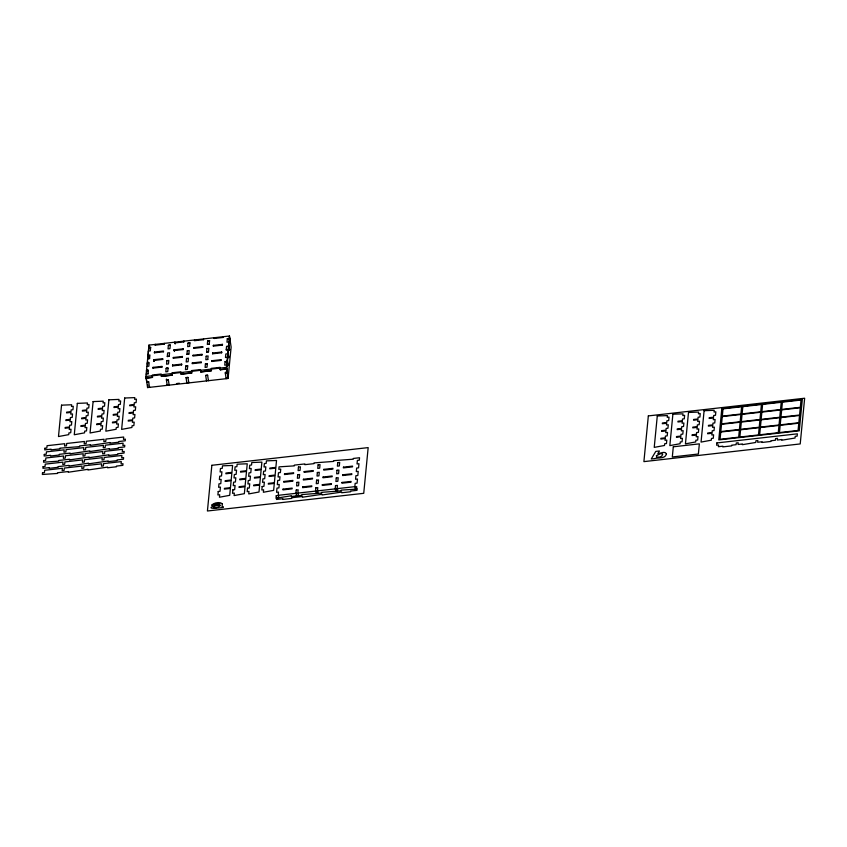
<?xml version="1.0" encoding="UTF-8"?>
<svg xmlns="http://www.w3.org/2000/svg" width="847" height="847" viewBox="0 0 847 847"><rect width="100%" height="100%" fill="white"/><g stroke="black" fill="none" stroke-linecap="round" stroke-linejoin="round"><path stroke-width="1.27" d="M145.917 376.492L148.966 345.11L229.473 336.005L231.125 347.09L228.076 378.471L147.579 387.577L145.917 376.492L226.424 367.386L229.473 336.005M146.986 369.747L146.743 372.225L146.499 370.51L148.426 370.298L148.087 373.845M147.78 361.32L147.494 364.57L147.251 362.855L149.178 362.632L148.828 366.19L146.902 366.412M148.966 349.08L148.966 345.11M146.827 381.288L146.753 382.039L148.68 381.817L149.506 387.365L149.58 386.613M147.643 358.747L149.57 358.535L149.919 354.978L147.981 355.242L148.236 356.905L148.394 351.039M147.579 387.577L147.833 384.962M162.624 359.456L162.825 358.683L153.709 359.721L153.635 360.473L162.751 359.435M155.192 344.401L155.117 345.153L164.244 344.126M153.021 368.117L153.095 367.365M153.762 360.462L153.836 359.71L154.09 361.373M154.514 352.797L154.578 352.045M155.255 345.142L155.329 344.39M161.883 367.111L162.084 366.349L152.968 367.376L152.894 368.127L162.01 367.1M163.365 351.801L163.566 351.029L154.45 352.066L154.376 352.818L163.492 351.78M164.106 344.136L164.318 343.374M166.15 368.286L165.8 371.844L167.738 371.579L168.077 368.074L166.15 368.286L168.066 368.117M167.282 356.523L167.632 352.966L169.559 352.754L169.22 356.312L167.282 356.523L169.22 356.259M166.467 379.064L166.414 379.932L168.341 379.721M170.3 345.1L169.961 348.646L168.034 348.869L168.373 345.311L170.3 345.1L168.373 345.364M167.293 384.602L167.219 385.353L166.393 379.816L168.32 379.594L169.146 385.141M174.09 349.843L174.027 350.594L183.143 349.557L183.217 348.805L174.09 349.843L174.471 351.484M172.661 365.893L172.735 365.142M173.413 358.239L173.476 357.487M174.154 350.573L174.228 349.822M174.895 342.919L174.969 342.167L175.213 343.829M181.523 364.888L181.597 364.136M182.264 357.233L182.338 356.481M183.005 349.578L183.079 348.826M183.757 341.913L183.831 341.161M183.958 341.15L183.884 341.902L174.768 342.929L174.842 342.177L175.064 343.723M185.789 366.063L185.44 369.62L187.378 369.356L187.716 365.851L185.789 366.063L187.716 365.904M186.531 358.408L186.192 361.965L188.119 361.69L188.458 358.186L186.531 358.461M187.272 350.753L186.933 354.3L188.86 354.088L189.199 350.531L187.272 350.796M189.601 346.423L189.95 342.876L188.023 343.088L187.674 346.645L189.612 346.381M186.933 382.378L186.869 383.13L186.033 377.593L187.96 377.37L188.796 382.918L188.87 382.166M192.385 362.918L192.174 363.681L201.3 362.654M193.127 355.264L192.925 356.026L202.041 354.999M193.868 347.598L193.667 348.371L202.782 347.334M194.609 339.943L194.408 340.706L203.524 339.679M201.163 362.664L201.374 361.902L192.248 362.94M201.914 355.009L202.115 354.247L193 355.274M202.655 347.355L202.857 346.582L193.741 347.619M203.396 339.689L203.598 338.927M206.17 356.185L205.832 359.742L207.759 359.467M206.912 348.572L208.849 348.308L208.5 351.865L206.573 352.077L206.922 348.53M209.241 344.21L209.59 340.653L207.663 340.865L207.314 344.422L209.251 344.157M207.356 363.628L207.017 367.185L205.09 367.397L205.429 363.839L207.356 363.628L205.429 363.892M207.759 359.52L208.108 355.962L206.17 356.238M208.51 379.943L208.436 380.695L207.61 375.147L205.683 375.369L206.509 380.917M214.122 337.741L214.047 338.482L223.174 337.455L223.248 336.704M211.951 361.447L212.025 360.695M212.692 353.792L212.766 353.04M213.433 346.127L213.508 345.375M214.185 338.472L214.259 337.72M220.813 360.451L220.887 359.7M221.554 352.786L221.628 352.034M222.295 345.131L222.369 344.38M223.036 337.466L223.11 336.714M220.368 368.9L220.294 369.652L226.657 368.932M226.89 366.497L226.668 369.048L220.315 369.768L220.389 369.017M229.696 337.54L229.473 340.145L229.23 338.429L227.303 338.641L226.964 342.199L228.891 341.934L228.732 347.799L228.489 346.084L226.562 346.359L226.213 349.864L228.15 349.642L228.394 351.251L227.991 355.454L227.748 353.75L225.81 354.014L225.471 357.519L227.409 357.254L227.652 358.916M227.631 358.842L227.25 363.119L226.996 361.457L225.08 361.627L224.73 365.173L226.668 364.909L226.911 366.571M226.223 377.942L226.149 378.694L225.323 373.146L225.397 372.394L227.324 372.182L227.25 372.934L225.323 373.146L227.271 373.051L226.742 368.297M227.991 365.269L228.065 364.517M228.743 357.614L228.806 356.862M229.484 349.949L229.558 349.197M230.225 342.294L230.299 341.542M230.32 341.659L230.246 342.41L229.643 338.419M150.66 347.365L148.733 347.588L150.66 347.312L150.311 350.87L148.384 351.092M188.013 343.141L189.94 342.919M207.653 340.918L209.59 340.706M227.303 338.694L229.23 338.482M147.653 358.694L149.58 358.482M186.933 354.258L188.86 354.035M206.583 352.034L208.51 351.812M226.223 349.811L228.15 349.589M146.499 370.562L148.426 370.34M225.069 361.669L226.996 361.457L227.229 362.95M146.16 374.067L148.087 373.792M181.099 373.463L183.492 373.188M204.339 370.827L206.732 370.562M146.15 378.037L152.513 377.317M161.364 376.312L172.153 375.094M181.014 374.088L191.793 372.871M200.654 371.875L211.443 370.647M225.418 372.521L227.345 372.299M148.691 381.944L146.764 382.156L146.245 377.402L146.171 378.154L152.524 377.434L152.354 375.02L161.205 374.025L161.385 376.439L172.174 375.21L171.994 372.796L180.856 371.801L181.025 374.215L191.814 372.998L191.634 370.573L200.495 369.578L200.675 371.992L211.454 370.774L211.284 368.36L220.135 367.354L220.315 369.768M186.054 377.709L187.981 377.497M205.694 375.486L207.621 375.274M176.811 383.532L179.342 383.246M228.976 345.322L229.495 350.076L228.902 346.074M228.235 352.977L228.754 357.73L228.161 353.728M227.483 360.642L228.012 365.396L227.42 361.394M226.424 367.386L228.076 378.471M153.709 359.721L153.942 361.267M148.405 355.179L148.701 357.18M42.509 472.838L42.35 474.479L57.501 473.452L57.564 472.753L68.353 471.535L68.279 472.234L87.993 469.312L87.929 470.011L107.633 467.089L107.569 467.788L116.431 466.782L116.494 466.083L122.847 465.363L123.006 463.733L121.079 463.944L121.312 461.615L103.588 463.616L103.366 465.956L101.439 466.168L101.661 463.838L83.948 465.839L83.726 468.179L81.799 468.391L82.021 466.062L64.308 468.063L64.076 470.403L62.149 470.614L62.382 468.275L44.669 470.286L44.436 472.615L42.509 472.838M43.102 466.697L42.943 468.327L49.306 467.608L49.232 468.306L58.094 467.311L58.157 466.612L68.946 465.384L68.882 466.083L88.586 463.161L88.522 463.87L108.236 460.937L108.162 461.647L117.024 460.641L117.087 459.942L123.45 459.222L123.609 457.581L121.682 457.803L121.904 455.464L104.192 457.475L103.959 459.805L102.032 460.027L102.265 457.687L84.552 459.699L84.319 462.028L82.392 462.25L82.614 459.91L64.901 461.911L64.679 464.251L62.752 464.474L62.974 462.134L45.262 464.135L45.029 466.475L43.102 466.697M43.705 460.546L43.546 462.187L58.687 461.16L58.761 460.461L69.539 459.243L69.475 459.942L89.189 457.02L89.115 457.719L108.829 454.797L108.765 455.495L117.617 454.5L117.691 453.791L124.043 453.071L124.202 451.44L122.275 451.663L122.497 449.323L104.784 451.324L104.562 453.664L102.635 453.886L102.858 451.546L85.145 453.547L84.912 455.887L82.985 456.099L83.218 453.77L65.505 455.771L65.272 458.111L63.345 458.322L63.567 455.993L45.854 457.994L45.632 460.334L43.705 460.546M44.298 454.405L44.139 456.035L50.492 455.315L50.428 456.025L59.29 455.019L59.354 454.32L70.142 453.092L70.068 453.801L89.782 450.879L89.718 451.578L109.422 448.656L109.358 449.355L118.22 448.349L118.284 447.65L124.636 446.93L124.795 445.3L122.868 445.511L123.101 443.182L105.388 445.183L105.155 447.512L103.228 447.735L103.45 445.395L85.738 447.407L85.515 449.736L83.588 449.958L83.811 447.618L66.098 449.63L65.865 451.959L63.938 452.182L64.171 449.842L46.458 451.853L46.225 454.183L44.298 454.405M44.891 448.254L44.732 449.895L51.095 449.175L51.021 449.873L59.883 448.868L59.946 448.169L79.523 446.655L79.597 445.946L90.375 444.728L90.311 445.427L110.025 442.505L109.951 443.203L118.813 442.208L118.876 441.509L125.24 440.789L125.398 439.148L123.471 439.371L123.694 437.031L105.981 439.032L105.748 441.372L103.821 441.594L104.054 439.254L86.341 441.255L86.108 443.595L84.181 443.817L84.414 441.478L66.691 443.479L66.468 445.818L64.541 446.03L64.764 443.701L47.051 445.702L46.829 448.042L44.891 448.254M61.535 405.162L58.485 436.544L68.745 434.638L68.914 432.912L70.714 432.711L71.042 429.26L69.253 429.461L69.412 427.735L65.092 428.222L65.166 427.47L69.486 426.983L69.655 425.258L71.455 425.056L71.794 421.594L69.994 421.806L70.163 420.07L65.833 420.567L65.907 419.816L70.227 419.318L70.396 417.592L72.196 417.391L72.535 413.939L70.735 414.141L70.904 412.415L66.574 412.902L66.648 412.15L70.979 411.663L71.148 409.937L72.937 409.736L73.276 406.285L71.476 406.486L71.646 404.76L61.535 405.162M77.321 403.373L74.271 434.755L84.531 432.859L84.7 431.123L86.5 430.922L86.828 427.47L85.039 427.671L85.198 425.946L80.878 426.433L80.952 425.681L85.272 425.194L85.441 423.468L87.241 423.267L87.58 419.816L85.78 420.017L85.949 418.291L81.619 418.778L81.693 418.026L86.023 417.539L86.182 415.813L87.982 415.602L88.321 412.15L86.521 412.362L86.69 410.626L82.371 411.123L82.434 410.372L86.765 409.874L86.934 408.148L88.723 407.947L89.062 404.495L87.262 404.697L87.432 402.971L77.321 403.373M93.106 401.584L90.057 432.976L100.317 431.07L100.486 429.344L102.286 429.143L102.625 425.681L100.825 425.893L100.994 424.156L96.664 424.654L96.738 423.902L101.068 423.405L101.227 421.679L103.027 421.478L103.366 418.026L101.566 418.227L101.735 416.502L97.405 416.989L97.479 416.237L101.809 415.75L101.979 414.024L103.768 413.823L104.107 410.372L102.307 410.573L102.476 408.847L98.157 409.334L98.231 408.582L102.551 408.095L102.72 406.369L104.52 406.158L104.848 402.706L103.059 402.907L103.218 401.182L93.106 401.584M108.892 399.805L105.843 431.187L116.103 429.281L116.272 427.555L118.072 427.354L118.411 423.902L116.611 424.103L116.78 422.378L112.45 422.865L112.524 422.113L116.854 421.626L117.024 419.9L118.813 419.689L119.152 416.237L117.352 416.438L117.521 414.712L113.202 415.21L113.265 414.458L117.595 413.961L117.765 412.235L119.565 412.034L119.893 408.582L118.093 408.783L118.262 407.058L113.943 407.545L114.017 406.793L118.336 406.306L118.506 404.58L120.306 404.379L120.634 400.927L118.845 401.129L119.014 399.403L108.892 399.805M124.678 398.016L121.64 429.397L131.899 427.491L132.058 425.766L133.858 425.565L134.197 422.113L132.397 422.314L132.566 420.588L128.236 421.075L128.31 420.324L132.64 419.837L132.81 418.111L134.599 417.91L134.938 414.458L133.138 414.659L133.307 412.934L128.988 413.421L129.062 412.669L133.381 412.182L133.551 410.456L135.351 410.244L135.679 406.793L133.89 406.994L134.048 405.268L129.729 405.766L129.803 405.014L134.122 404.517L134.292 402.791L136.092 402.59L136.431 399.138L134.631 399.339L134.8 397.614L124.678 398.016M166.891 360.631L166.541 364.189L168.479 363.914L168.818 360.409L166.88 360.684M172.608 365.152L172.534 365.904L181.65 364.877L181.724 364.125L172.608 365.152M173.349 357.498L173.275 358.249L182.401 357.222L182.465 356.471L173.349 357.498M211.898 360.716L211.824 361.468L220.94 360.43L221.014 359.679L211.898 360.716M212.639 353.051L212.565 353.802L221.681 352.776L221.755 352.024L212.639 353.051M213.38 345.396L213.306 346.148L222.422 345.11L222.496 344.358L213.38 345.396M211.856 465.289L207.42 510.995L363.734 493.314L368.17 447.608L211.856 465.289M218.23 491.504L217.891 494.955L219.691 494.754L219.447 497.231L229.706 495.326L230.373 488.423L224.381 489.1L224.455 488.348L230.448 487.671L231.125 480.757L225.133 481.435L225.207 480.683L231.189 480.005L231.866 473.102L225.874 473.78L225.948 473.028L231.94 472.351L232.607 465.448L222.496 465.839L222.253 468.327L220.453 468.529L220.125 471.98L221.914 471.779L221.512 475.982L219.712 476.183L219.373 479.635L221.173 479.434L220.771 483.637L218.971 483.849L218.632 487.3L220.432 487.089L220.019 491.302L218.23 491.504M219.987 505.193L219.902 506.061C212.449 510.37 210.882 505.468 219.987 505.193M222.295 503.743L222.083 506.834L223.354 506.781L223.28 507.448C214.513 508.539 202.486 509.407 219.892 503.753L215.953 503.838L211.634 505.257C213.73 502.663 219.934 501.54 222.295 503.743M232.872 489.841L232.533 493.303L234.333 493.092L234.09 495.569L244.349 493.674L245.016 486.76L239.023 487.438L239.098 486.686L245.09 486.009L245.757 479.106L239.775 479.783L239.839 479.031L245.831 478.354L246.509 471.451L240.516 472.128L240.59 471.377L246.583 470.699L247.25 463.785L237.139 464.188L236.895 466.665L235.095 466.866L234.767 470.329L236.557 470.117L236.154 474.32L234.354 474.532L234.016 477.983L235.815 477.782L235.413 481.985L233.613 482.187L233.274 485.638L235.074 485.437L234.661 489.64L232.872 489.841M247.504 488.19L247.176 491.641L248.965 491.44L248.732 493.917L258.991 492.012L259.658 485.109L253.666 485.786L253.74 485.035L259.733 484.357L260.4 477.443L254.407 478.121L254.481 477.369L260.474 476.692L261.151 469.789L255.159 470.466L255.233 469.714L261.215 469.037L261.892 462.134L251.781 462.536L251.538 465.014L249.738 465.215L249.399 468.666L251.199 468.465L250.797 472.668L248.997 472.87L248.658 476.321L250.458 476.12L250.045 480.323L248.256 480.535L247.917 483.986L249.717 483.785L249.304 487.988L247.504 488.19M262.147 486.538L261.818 489.99L263.608 489.788L263.375 492.266L273.634 490.36L274.301 483.446L268.308 484.124L268.383 483.372L274.375 482.695L275.042 475.792L269.05 476.469L269.124 475.718L275.116 475.04L275.783 468.137L269.801 468.815L269.865 468.063L275.857 467.385L276.535 460.472L266.413 460.874L266.18 463.351L264.38 463.553L264.042 467.015L265.842 466.803L265.439 471.017L263.639 471.218L263.301 474.669L265.1 474.468L264.688 478.671L262.898 478.873L262.559 482.324L264.359 482.123L263.946 486.326L262.147 486.538M276.238 495.76L276.006 498.237L291.421 495.749L291.347 496.501L301.871 495.315L301.945 494.563L321.511 493.092L321.585 492.34L341.161 490.868L341.225 490.117L356.502 489.132L356.735 486.707L354.808 486.919L355.158 483.362L357.085 483.15L357.476 479.042L355.549 479.264L355.899 475.707L357.826 475.485L358.228 471.387L356.301 471.599L356.64 468.052L358.567 467.83L358.969 463.722L357.042 463.944L357.381 460.387L359.308 460.175L359.552 457.74L353.326 458.449L353.252 459.201L333.676 460.673L333.602 461.424L314.036 462.896L313.962 463.648L304.846 464.675L304.92 463.923L294.396 465.119L294.322 465.871L279.044 466.856L278.811 469.333L280.738 469.111L280.399 472.562L278.472 472.785L278.06 476.988L279.986 476.766L279.658 480.228L277.731 480.44L277.318 484.643L279.245 484.431L278.917 487.883L276.98 488.105L276.577 492.308L278.504 492.086L278.165 495.537L276.238 495.76M276.641 497.814L276.482 499.455L282.834 498.735L282.771 499.434L291.622 498.428L291.696 497.729L302.474 496.511L302.411 497.21L322.125 494.288L322.051 494.987L341.765 492.065L341.701 492.763L350.552 491.768L350.626 491.059L356.979 490.349L357.138 488.708L355.211 488.931L355.433 486.591L337.72 488.592L337.498 490.932L335.571 491.154L335.793 488.814L318.08 490.815L317.847 493.155L315.92 493.367L316.153 491.038L298.44 493.039L298.208 495.379L296.281 495.59L296.503 493.261L278.79 495.262L278.568 497.602L276.641 497.814M283.046 489.121L282.972 489.873L292.088 488.846L292.162 488.094L283.046 489.121M283.787 481.467L283.713 482.218L292.829 481.181L292.903 480.429L283.787 481.467M284.528 473.801L284.454 474.553L293.581 473.526L293.644 472.774L284.528 473.801M296.228 490.032L295.878 493.589L297.805 493.367L298.155 489.81L296.228 490.032M296.969 482.377L296.619 485.924L298.546 485.712L298.896 482.155L296.969 482.377M297.71 474.712L297.371 478.269L299.298 478.047L299.637 474.5L297.71 474.712M298.451 467.057L298.112 470.614L300.039 470.392L300.389 466.835L298.451 467.057M302.686 486.898L302.612 487.65L311.728 486.623L311.802 485.871L302.686 486.898M303.427 479.243L303.353 479.995L312.479 478.957L312.554 478.206L303.427 479.243M304.179 471.578L304.105 472.33L313.221 471.303L313.295 470.551L304.179 471.578M315.867 487.808L315.518 491.366L317.456 491.144L317.794 487.597L315.867 487.808M316.609 480.154L316.27 483.711L318.197 483.489L318.536 479.931L316.609 480.154M317.36 472.488L317.011 476.046L318.938 475.834L319.287 472.277L317.36 472.488M318.101 464.834L317.752 468.391L319.679 468.169L320.028 464.611L318.101 464.834M322.326 484.675L322.262 485.426L331.378 484.399L331.452 483.648L322.326 484.675M323.078 477.02L323.003 477.772L332.119 476.734L332.193 475.982L323.078 477.02M323.819 469.365L323.745 470.117L332.86 469.079L332.935 468.327L323.819 469.365M335.507 485.585L335.168 489.143L337.095 488.92L337.434 485.373L335.507 485.585M336.259 477.93L335.91 481.488L337.837 481.265L338.186 477.708L336.259 477.93M337 470.265L336.651 473.822L338.578 473.611L338.927 470.053L337 470.265M337.741 462.61L337.392 466.168L339.329 465.945L339.668 462.398L337.741 462.61M341.976 482.451L341.902 483.203L351.018 482.176L351.092 481.424L341.976 482.451M342.717 474.796L342.643 475.548L351.759 474.521L351.833 473.769L342.717 474.796M343.459 467.142L343.384 467.893L352.511 466.856L352.574 466.104L343.459 467.142M648.336 415.909L643.9 461.626L800.214 443.934L804.65 398.228L648.336 415.909M657.283 415.993L654.233 447.385L664.493 445.48L664.662 443.754L666.462 443.553L666.801 440.091L665.001 440.302L665.17 438.566L660.84 439.064L660.914 438.312L665.244 437.814L665.403 436.089L667.203 435.887L667.542 432.436L665.742 432.637L665.911 430.911L661.581 431.398L661.655 430.647L665.986 430.16L666.155 428.434L667.944 428.233L668.283 424.781L666.483 424.982L666.653 423.256L662.333 423.744L662.407 422.992L666.727 422.505L666.896 420.779L668.696 420.567L669.024 417.116L667.235 417.317L667.394 415.591L657.283 415.993M672.889 414.225L669.839 445.617L680.099 443.712L680.268 441.986L682.068 441.785L682.407 438.333L680.607 438.534L680.776 436.808L676.446 437.296L676.52 436.544L680.84 436.057L681.009 434.331L682.809 434.119L683.148 430.668L681.348 430.869L681.517 429.143L677.187 429.641L677.261 428.889L681.591 428.391L681.761 426.666L683.55 426.465L683.889 423.013L682.089 423.214L682.259 421.488L677.939 421.975L678.002 421.224L682.333 420.737L682.502 419.011L684.302 418.81L684.63 415.358L682.83 415.559L683 413.834L672.889 414.225M673.301 446.803L672.317 456.967L698.373 454.013L699.357 443.86L673.301 446.803M688.495 412.468L685.445 443.849L695.705 441.943L695.874 440.218L697.674 440.017L698.002 436.565L696.213 436.766L696.382 435.04L692.052 435.527L692.126 434.776L696.446 434.289L696.615 432.563L698.415 432.362L698.754 428.91L696.954 429.111L697.123 427.386L692.793 427.873L692.867 427.121L697.197 426.634L697.356 424.908L699.156 424.696L699.495 421.245L697.695 421.446L697.864 419.72L693.545 420.207L693.608 419.456L697.939 418.969L698.108 417.243L699.908 417.042L700.236 413.59L698.436 413.791L698.606 412.066L688.495 412.468M704.101 410.7L701.051 442.081L711.311 440.186L711.48 438.46L713.28 438.248L713.608 434.797L711.819 434.998L711.978 433.272L707.658 433.759L707.732 433.008L712.052 432.521L712.221 430.795L714.021 430.594L714.36 427.142L712.56 427.343L712.729 425.618L708.399 426.105L708.473 425.353L712.803 424.866L712.962 423.14L714.762 422.939L715.101 419.477L713.301 419.689L713.47 417.963L709.14 418.45L709.214 417.698L713.545 417.211L713.714 415.475L715.503 415.274L715.842 411.822L714.042 412.023L714.212 410.297L704.101 410.7M716.858 442.939L716.636 445.226L718.563 445.003L718.404 446.697L722.83 446.189L722.766 446.888L731.617 445.893L731.692 445.194L736.117 444.686L736.276 443.002L738.213 442.78L738.044 444.474L742.47 443.966L742.406 444.675L755.757 442.462L755.926 440.779L757.853 440.567L757.684 442.25L762.12 441.753L762.046 442.452L770.908 441.446L770.971 440.747L775.407 440.249L775.566 438.555L777.493 438.344L777.334 440.027L781.76 439.529L781.696 440.228L795.047 438.026L795.206 436.332L797.143 436.12L797.355 433.833L716.858 442.939M721.813 408.529L718.775 439.911L799.272 430.805L802.321 399.413L721.813 408.529M720.776 432.034L720.066 439.286L738.669 437.179L739.378 429.927L720.776 432.034M721.528 424.305L720.818 431.557L739.42 429.461L740.119 422.208L721.528 424.305M722.269 416.586L721.57 423.839L740.172 421.742L740.871 414.49L722.269 416.586M723.02 408.868L722.322 416.121L740.913 414.014L741.623 406.761L723.02 408.868M740.574 429.789L739.865 437.041L758.467 434.935L759.177 427.682L740.574 429.789M741.326 422.071L740.617 429.323L759.219 427.216L759.928 419.964L741.326 422.071M742.067 414.352L741.369 421.605L759.971 419.498L760.67 412.245L742.067 414.352M742.819 406.634L742.12 413.887L760.722 411.78L761.421 404.527L742.819 406.634M760.373 427.544L759.664 434.797L778.266 432.701L778.975 425.448L760.373 427.544M761.125 419.826L760.415 427.079L779.018 424.982L779.727 417.73L761.125 419.826M761.866 412.108L761.167 419.36L779.769 417.253L780.468 410.001L761.866 412.108M762.618 404.39L761.919 411.642L780.521 409.535L781.22 402.283L762.618 404.39M780.172 425.31L779.462 432.563L798.065 430.456L798.774 423.204L780.172 425.31M780.923 417.592L780.214 424.845L798.816 422.738L799.526 415.485L780.923 417.592M781.675 409.874L780.966 417.126L799.568 415.019L800.267 407.767L781.675 409.874M782.416 402.156L781.717 409.408L800.32 407.301L801.018 400.049L782.416 402.156M666.462 454.193C664.821 459.296 657.388 457.327 654.604 458.619L651.258 459L655.79 451.398L659.442 450.985L657.833 453.674L663.074 452.436A4.161 1.567 -8.5 0 1 665.498 452.764L666.462 454.193M656.425 455.686L656.753 457.147L659.665 457.073L661.761 456.152L662.703 454.193A2.297 0.868 -8.5 0 0 660.321 453.77L656.425 455.686"/></g></svg>
